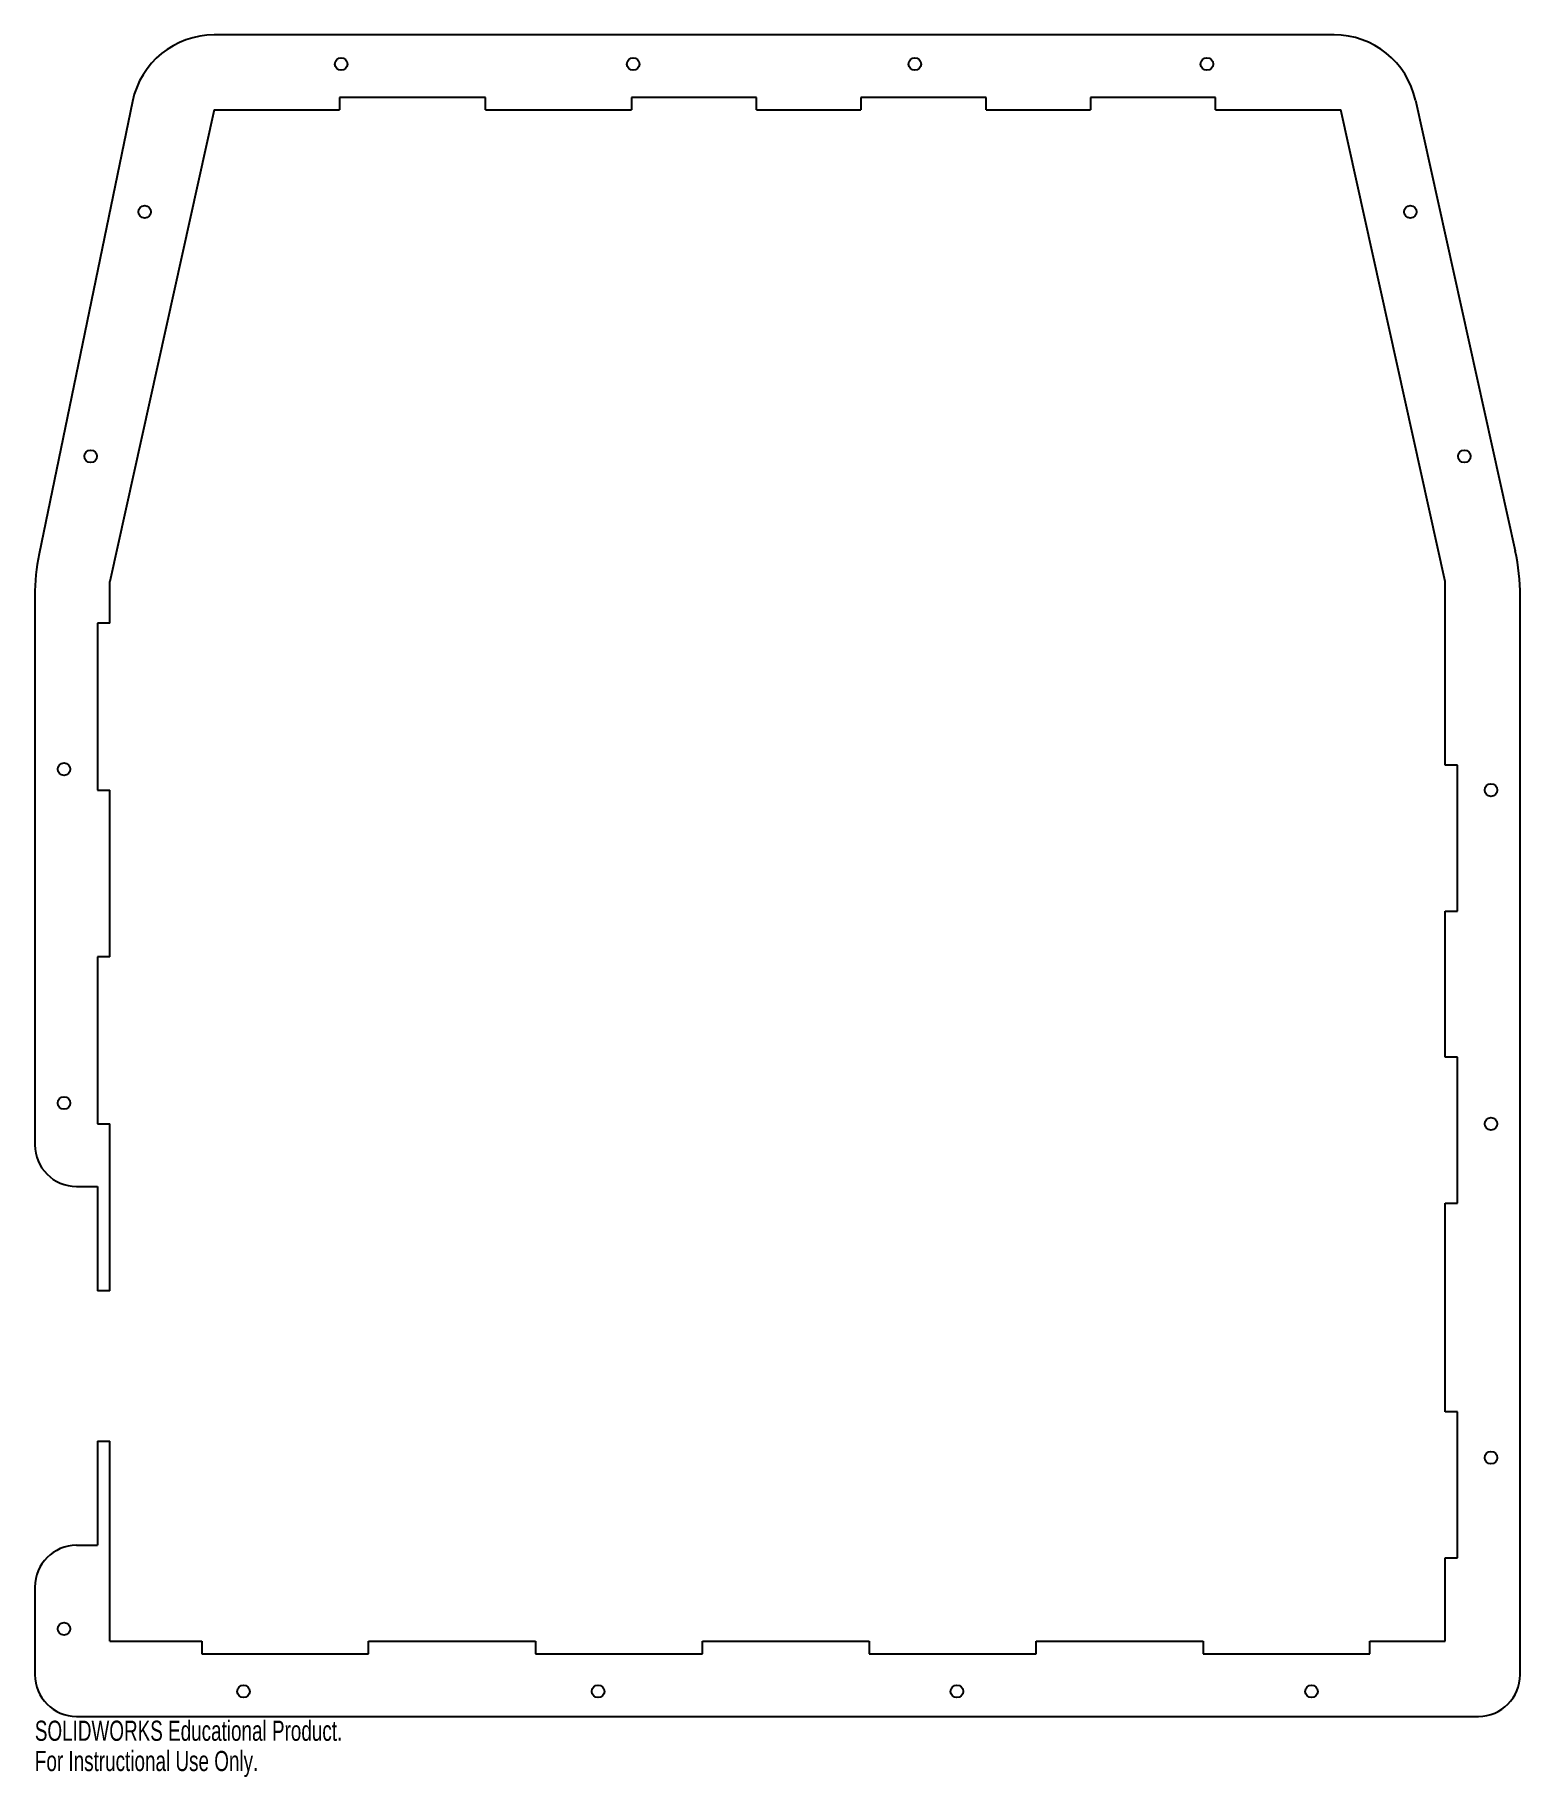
# Model space of a CAD drawing. Header units: millimetres. Extents: x -178 to 178, y 1141 to 1558.
import ezdxf

# ---------------------------------------------------------------- set-up
doc = ezdxf.new("R2010")
doc.units = ezdxf.units.MM
doc.styles.add('SLDTEXTSTYLE0', font='TXT', dxfattribs={"width": 0.7})

msp = doc.modelspace()

# ---------------------------------------------------------------- linework, layer by layer
at = {"color": 7, "linetype": 'Continuous', "lineweight": 25}
for p, q in [((133.39, 1558.28), (-135, 1558.28)), ((-154.59, 1542.32), (-176.97, 1433.89)), ((-105, 1543.28), (-105, 1540.28)), ((-70, 1543.28), (-105, 1543.28)), ((-70, 1540.28), (-70, 1543.28)), ((-35, 1543.28), (-35, 1540.28)), ((-5, 1543.28), (-35, 1543.28)), ((-5, 1540.28), (-5, 1543.28)), ((20, 1543.28), (20, 1540.28)), ((50, 1543.28), (20, 1543.28)), ((50, 1540.28), (50, 1543.28)), ((75, 1543.28), (75, 1540.28)), ((105, 1543.28), (75, 1543.28)), ((105, 1540.28), (105, 1543.28)), ((152.92, 1542.6), (176.82, 1434.58)), ((-135, 1540.28), (-160, 1427.28)), ((-135, 1540.28), (-105, 1540.28)), ((-70, 1540.28), (-35, 1540.28)), ((-5, 1540.28), (20, 1540.28)), ((50, 1540.28), (75, 1540.28)), ((105, 1540.28), (135, 1540.28)), ((160, 1427.28), (135, 1540.28)), ((-160, 1417.28), (-160, 1427.28)), ((160, 1383.28), (160, 1427.28)), ((-178, 1423.78), (-178, 1292.28)), ((178, 1165.28), (178, 1423.78)), ((-163, 1417.28), (-163, 1377.28)), ((-160, 1417.28), (-163, 1417.28)), ((163, 1383.28), (160, 1383.28)), ((163, 1348.28), (163, 1383.28)), ((-163, 1377.28), (-160, 1377.28)), ((-160, 1337.28), (-160, 1377.28)), ((160, 1348.28), (163, 1348.28)), ((160, 1313.28), (160, 1348.28)), ((-163, 1337.28), (-163, 1297.28)), ((-160, 1337.28), (-163, 1337.28)), ((163, 1313.28), (160, 1313.28)), ((163, 1278.28), (163, 1313.28)), ((-163, 1297.28), (-160, 1297.28)), ((-160, 1257.28), (-160, 1297.28)), ((-168, 1282.28), (-163, 1282.28)), ((-163, 1282.28), (-163, 1257.28)), ((160, 1278.28), (163, 1278.28)), ((160, 1228.28), (160, 1278.28)), ((-160, 1257.28), (-163, 1257.28)), ((163, 1228.28), (160, 1228.28)), ((163, 1193.28), (163, 1228.28)), ((-163, 1221.28), (-160, 1221.28)), ((-163, 1221.28), (-163, 1196.28)), ((-160, 1173.28), (-160, 1221.28)), ((-168, 1196.28), (-163, 1196.28)), ((160, 1193.28), (163, 1193.28)), ((160, 1173.28), (160, 1193.28)), ((-178, 1186.28), (-178, 1165.28)), ((-160, 1173.28), (-138, 1173.28)), ((-138, 1173.28), (-138, 1170.28)), ((-138, 1170.28), (-98, 1170.28)), ((-98, 1173.28), (-58, 1173.28)), ((-98, 1170.28), (-98, 1173.28)), ((-58, 1173.28), (-58, 1170.28)), ((-58, 1170.28), (-18, 1170.28)), ((-18, 1173.28), (22, 1173.28)), ((-18, 1170.28), (-18, 1173.28)), ((22, 1173.28), (22, 1170.28)), ((22, 1170.28), (62, 1170.28)), ((62, 1173.28), (102, 1173.28)), ((62, 1170.28), (62, 1173.28)), ((102, 1173.28), (102, 1170.28)), ((102, 1170.28), (142, 1170.28)), ((142, 1173.28), (160, 1173.28)), ((142, 1170.28), (142, 1173.28)), ((-168, 1155.28), (168, 1155.28))]:
    msp.add_line(p, q, dxfattribs=at)
for centre in [(-104.59, 1551.28), (-34.59, 1551.28), (32.92, 1551.28), (102.92, 1551.28), (-151.67, 1515.86), (151.67, 1515.86), (-164.63, 1457.28), (164.63, 1457.28), (-171, 1382.28), (171, 1377.28), (-171, 1302.28), (171, 1297.28), (171, 1217.28), (-171, 1176.28), (-128, 1161.28), (-43, 1161.28), (43, 1161.28), (128, 1161.28)]:
    msp.add_circle(centre, 1.5, dxfattribs=at)
for centre, radius, start, end in [((-135, 1538.28), 20, 90, 168.3381), ((133.39, 1538.28), 20, 12.4751, 90), ((-128, 1423.78), 50, 168.3381, 180), ((128, 1423.78), 50, 0, 12.4751), ((-168, 1292.28), 10, 180, 270), ((-168, 1186.28), 10, 90, 180), ((-168, 1165.28), 10, 180, 270), ((168, 1165.28), 10, 270, 360)]:
    msp.add_arc(centre, radius, start, end, dxfattribs=at)

# ---------------------------------------------------------------- texts
at = {"color": 7, "linetype": 'Continuous', "char_height": 4.8336, "attachment_point": 1, "style": 'SLDTEXTSTYLE0'}
for s, insert in [('SOLIDWORKS Educational Product.', (-178, 1154.26)), ('For Instructional Use Only.', (-178, 1147.01))]:
    msp.add_mtext(s, dxfattribs=dict(at, insert=insert))

doc.saveas('drawing.dxf')
